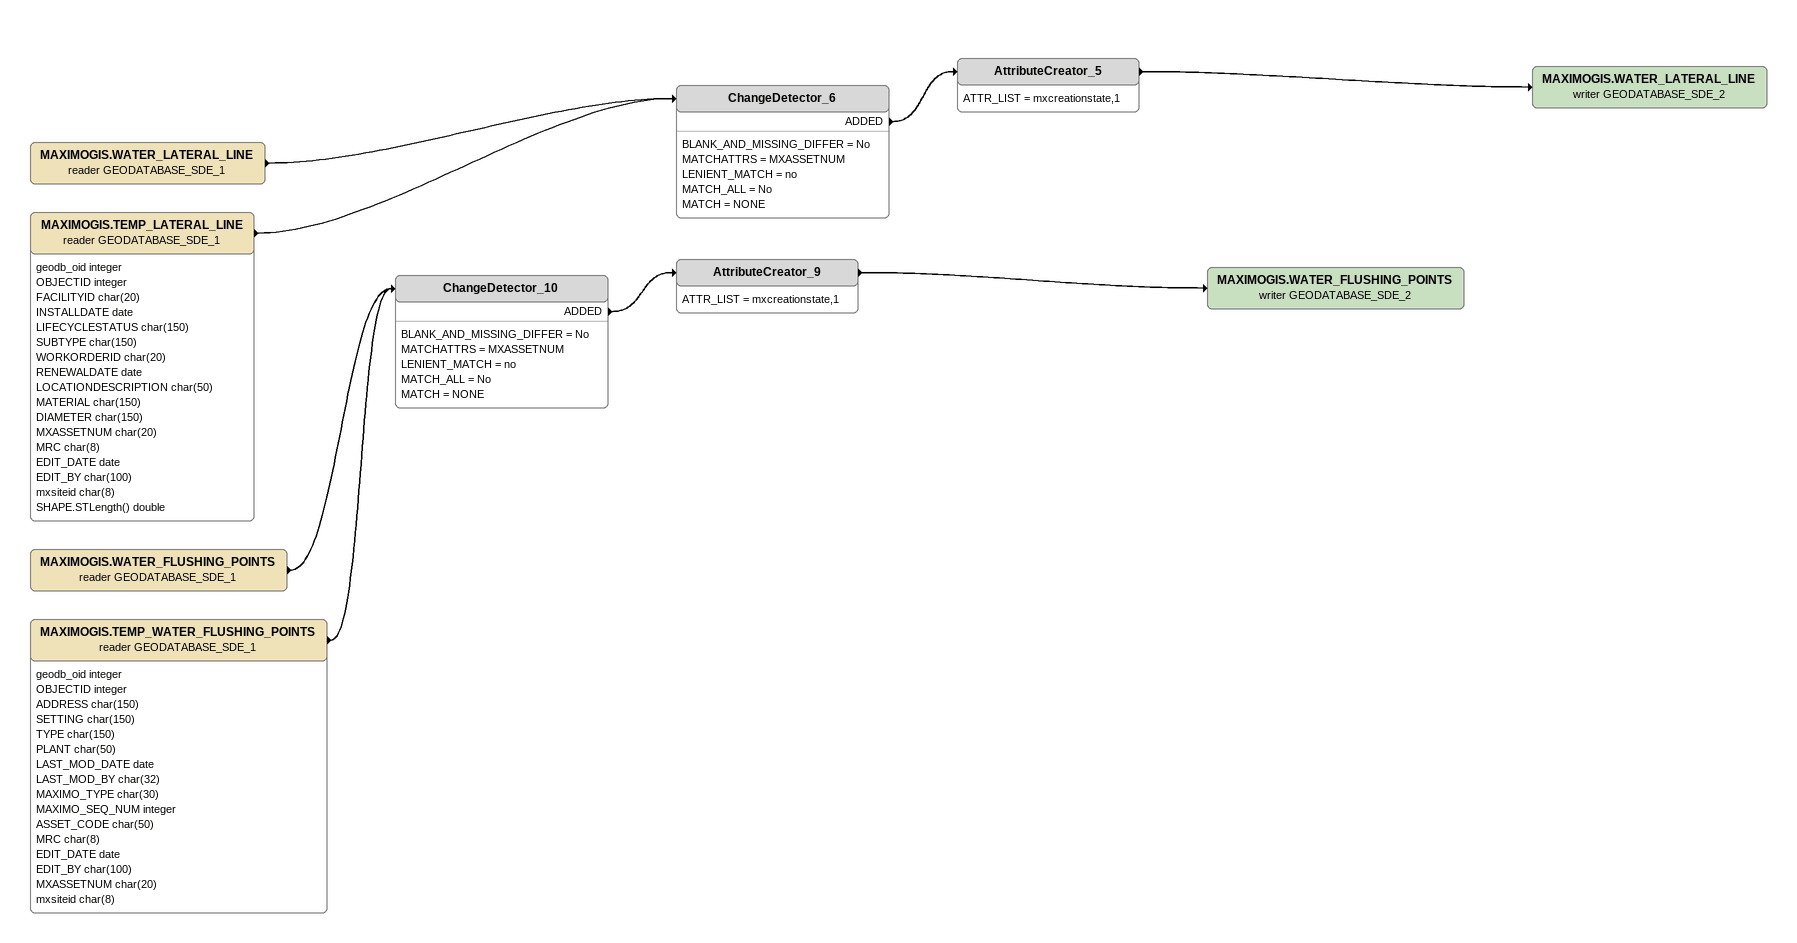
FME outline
MAXIMOGIS.WATER_LATERAL_LINE (reader GEODATABASE_SDE_1)
    -> ChangeDetector_6
MAXIMOGIS.TEMP_LATERAL_LINE (reader GEODATABASE_SDE_1)
    attributes: geodb_oid integer, OBJECTID integer, FACILITYID char(20), INSTALLDATE date, LIFECYCLESTATUS char(150), SUBTYPE char(150), WORKORDERID char(20), RENEWALDATE date, LOCATIONDESCRIPTION char(50), MATERIAL char(150), DIAMETER char(150), MXASSETNUM char(20), MRC char(8), EDIT_DATE date, EDIT_BY char(100), mxsiteid char(8), SHAPE.STLength() double
    -> ChangeDetector_6
ChangeDetector_6
    BLANK_AND_MISSING_DIFFER = No
    MATCHATTRS = MXASSETNUM
    LENIENT_MATCH = no
    MATCH_ALL = No
    MATCH = NONE
    ADDED -> AttributeCreator_5
AttributeCreator_5
    ATTR_LIST = mxcreationstate,1
    -> MAXIMOGIS.WATER_LATERAL_LINE (writer GEODATABASE_SDE_2)
MAXIMOGIS.WATER_LATERAL_LINE (writer GEODATABASE_SDE_2)
MAXIMOGIS.WATER_FLUSHING_POINTS (reader GEODATABASE_SDE_1)
    -> ChangeDetector_10
MAXIMOGIS.TEMP_WATER_FLUSHING_POINTS (reader GEODATABASE_SDE_1)
    attributes: geodb_oid integer, OBJECTID integer, ADDRESS char(150), SETTING char(150), TYPE char(150), PLANT char(50), LAST_MOD_DATE date, LAST_MOD_BY char(32), MAXIMO_TYPE char(30), MAXIMO_SEQ_NUM integer, ASSET_CODE char(50), MRC char(8), EDIT_DATE date, EDIT_BY char(100), MXASSETNUM char(20), mxsiteid char(8)
    -> ChangeDetector_10
ChangeDetector_10
    BLANK_AND_MISSING_DIFFER = No
    MATCHATTRS = MXASSETNUM
    LENIENT_MATCH = no
    MATCH_ALL = No
    MATCH = NONE
    ADDED -> AttributeCreator_9
AttributeCreator_9
    ATTR_LIST = mxcreationstate,1
    -> MAXIMOGIS.WATER_FLUSHING_POINTS (writer GEODATABASE_SDE_2)
MAXIMOGIS.WATER_FLUSHING_POINTS (writer GEODATABASE_SDE_2)
